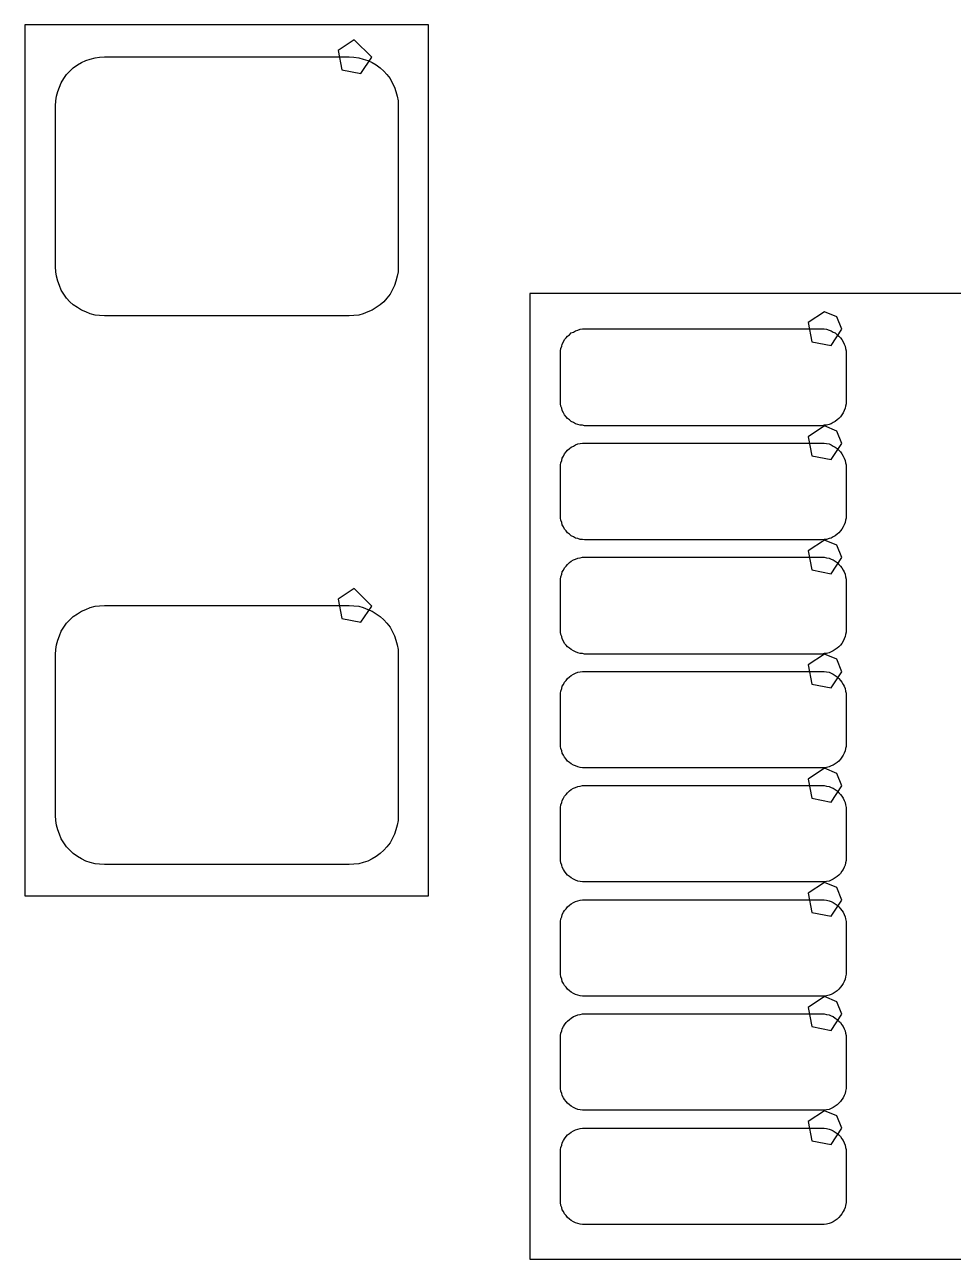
# Model space of a CAD drawing. Extents: x 114 to 258, y 8 to 198.
# Drawn here: x 197.42 to 202.71, y 150.16 to 157.19 of the extents above; entities that cross this region are included whole.
import ezdxf

# ---------------------------------------------------------------- set-up
doc = ezdxf.new("R2010")
doc.units = 0

msp = doc.modelspace()

# ---------------------------------------------------------------- linework, layer by layer
at = {"layer": 'Layer 1', "color": 7}
for points in [[(199.72274, 157.19024), (197.42404, 157.19024)], [(197.42404, 157.19024), (197.42404, 152.22962)], [(199.72274, 152.22962), (199.72274, 157.19024)], [(199.300338, 157.10482), (199.20795, 157.043088), (199.229627, 156.934109), (199.338606, 156.912432), (199.400338, 157.00482), (199.300338, 157.10482), (199.300338, 157.10482)], [(197.79742, 156.99466), (197.82536, 157.00228)], [(197.82536, 157.00228), (197.85076, 157.00482)], [(197.85076, 157.00482), (197.8787, 157.00736)], [(197.8787, 157.00736), (199.27062, 157.00736)], [(199.27062, 157.00736), (199.29856, 157.00482)], [(199.29856, 157.00482), (199.3265, 157.00228)], [(199.3265, 157.00228), (199.3519, 156.99466)], [(197.6628, 156.90576), (197.68058, 156.92608)], [(197.68058, 156.92608), (197.7009, 156.94386)], [(197.7009, 156.94386), (197.72376, 156.96164)], [(197.72376, 156.96164), (197.74662, 156.97434)], [(197.74662, 156.97434), (197.77202, 156.98704)], [(197.77202, 156.98704), (197.79742, 156.99466)], [(199.3519, 156.99466), (199.3773, 156.98704)], [(199.3773, 156.98704), (199.4027, 156.97434)], [(199.4027, 156.97434), (199.42556, 156.96164)], [(199.42556, 156.96164), (199.44842, 156.94386)], [(199.44842, 156.94386), (199.46874, 156.92608)], [(199.46874, 156.92608), (199.48652, 156.90576)], [(197.62216, 156.83464), (197.63232, 156.86004)], [(197.63232, 156.86004), (197.64756, 156.8829)], [(197.64756, 156.8829), (197.6628, 156.90576)], [(199.48652, 156.90576), (199.5043, 156.8829)], [(199.5043, 156.8829), (199.517, 156.86004)], [(199.517, 156.86004), (199.5297, 156.83464)], [(197.60438, 156.78384), (197.612, 156.80924)], [(197.612, 156.80924), (197.62216, 156.83464)], [(199.5297, 156.83464), (199.53732, 156.80924)], [(199.53732, 156.80924), (199.54494, 156.78384)], [(197.5993, 156.72796), (197.60184, 156.7559)], [(197.5993, 155.81102), (197.5993, 156.72796)], [(197.60184, 156.7559), (197.60438, 156.78384)], [(199.54494, 156.78384), (199.55002, 156.7559)], [(199.55002, 156.7559), (199.55002, 156.72796)], [(199.55002, 156.72796), (199.55002, 155.81102)], [(197.60184, 155.78308), (197.5993, 155.81102)], [(199.55002, 155.81102), (199.55002, 155.78308)], [(197.60438, 155.75768), (197.60184, 155.78308)], [(197.612, 155.72974), (197.60438, 155.75768)], [(199.54494, 155.75768), (199.53732, 155.72974)], [(199.55002, 155.78308), (199.54494, 155.75768)], [(197.62216, 155.70434), (197.612, 155.72974)], [(197.63232, 155.67894), (197.62216, 155.70434)], [(197.64756, 155.65608), (197.63232, 155.67894)], [(199.517, 155.67894), (199.5043, 155.65608)], [(199.5297, 155.70434), (199.517, 155.67894)], [(199.53732, 155.72974), (199.5297, 155.70434)], [(197.6628, 155.63322), (197.64756, 155.65608)], [(197.68058, 155.6129), (197.6628, 155.63322)], [(197.7009, 155.59512), (197.68058, 155.6129)], [(197.72376, 155.57988), (197.7009, 155.59512)], [(199.44842, 155.59512), (199.42556, 155.57988)], [(199.46874, 155.6129), (199.44842, 155.59512)], [(199.48652, 155.63322), (199.46874, 155.6129)], [(199.5043, 155.65608), (199.48652, 155.63322)], [(207.99806, 155.65862), (200.29932, 155.65862)], [(200.29932, 155.65862), (200.29932, 150.15952)], [(197.74662, 155.56464), (197.72376, 155.57988)], [(197.77202, 155.55448), (197.74662, 155.56464)], [(197.79742, 155.54432), (197.77202, 155.55448)], [(197.82536, 155.5367), (197.79742, 155.54432)], [(197.85076, 155.53416), (197.82536, 155.5367)], [(197.8787, 155.53162), (197.85076, 155.53416)], [(199.27062, 155.53162), (197.8787, 155.53162)], [(199.29856, 155.53416), (199.27062, 155.53162)], [(199.3265, 155.5367), (199.29856, 155.53416)], [(199.3519, 155.54432), (199.3265, 155.5367)], [(199.3773, 155.55448), (199.3519, 155.54432)], [(199.4027, 155.56464), (199.3773, 155.55448)], [(199.42556, 155.57988), (199.4027, 155.56464)], [(201.977244, 155.555674), (201.884856, 155.493942), (201.906533, 155.384963), (202.015512, 155.363286), (202.077244, 155.455674), (202.047955, 155.526385), (201.977244, 155.555674), (201.977244, 155.555674)], [(200.56094, 155.4478), (200.57364, 155.45034)], [(200.57364, 155.45034), (200.58634, 155.45542)], [(200.58634, 155.45542), (200.59904, 155.45796)], [(200.59904, 155.45796), (200.61174, 155.45796)], [(200.61174, 155.45796), (201.96302, 155.45796)], [(201.96302, 155.45796), (201.97572, 155.45796)], [(201.97572, 155.45796), (201.98842, 155.45542)], [(201.98842, 155.45542), (202.00366, 155.45034)], [(202.00366, 155.45034), (202.01636, 155.4478)], [(200.48474, 155.3716), (200.49236, 155.3843)], [(200.49236, 155.3843), (200.49744, 155.397)], [(200.49744, 155.397), (200.5076, 155.40716)], [(200.5076, 155.40716), (200.51522, 155.41732)], [(200.51522, 155.41732), (200.52538, 155.42494)], [(200.52538, 155.42494), (200.53554, 155.4351)], [(200.53554, 155.4351), (200.54824, 155.44018)], [(200.54824, 155.44018), (200.56094, 155.4478)], [(202.01636, 155.4478), (202.02652, 155.44018)], [(202.02652, 155.44018), (202.03922, 155.4351)], [(202.03922, 155.4351), (202.04938, 155.42494)], [(202.04938, 155.42494), (202.05954, 155.41732)], [(202.05954, 155.41732), (202.0697, 155.40716)], [(202.0697, 155.40716), (202.07732, 155.397)], [(202.07732, 155.397), (202.08494, 155.3843)], [(202.08494, 155.3843), (202.09002, 155.3716)], [(200.47458, 155.3335), (200.47712, 155.3462)], [(200.47458, 155.3208), (200.47458, 155.3335)], [(200.47458, 155.04394), (200.47458, 155.3208)], [(200.47712, 155.3462), (200.4822, 155.3589)], [(200.4822, 155.3589), (200.48474, 155.3716)], [(202.09002, 155.3716), (202.0951, 155.3589)], [(202.0951, 155.3589), (202.09764, 155.3462)], [(202.09764, 155.3462), (202.10018, 155.3335)], [(202.10018, 155.3335), (202.10018, 155.3208)], [(202.10018, 155.3208), (202.10018, 155.04394)], [(200.47458, 155.03124), (200.47458, 155.04394)], [(200.47712, 155.01854), (200.47458, 155.03124)], [(202.10018, 155.03124), (202.09764, 155.01854)], [(202.10018, 155.04394), (202.10018, 155.03124)], [(200.4822, 155.00584), (200.47712, 155.01854)], [(200.48474, 154.99314), (200.4822, 155.00584)], [(200.49236, 154.98044), (200.48474, 154.99314)], [(200.49744, 154.96774), (200.49236, 154.98044)], [(200.5076, 154.95758), (200.49744, 154.96774)], [(200.51522, 154.94742), (200.5076, 154.95758)], [(202.0697, 154.95758), (202.05954, 154.94742)], [(202.07732, 154.96774), (202.0697, 154.95758)], [(202.08494, 154.98044), (202.07732, 154.96774)], [(202.09002, 154.99314), (202.08494, 154.98044)], [(202.0951, 155.00584), (202.09002, 154.99314)], [(202.09764, 155.01854), (202.0951, 155.00584)], [(200.52538, 154.9398), (200.51522, 154.94742)], [(200.53554, 154.92964), (200.52538, 154.9398)], [(200.54824, 154.92456), (200.53554, 154.92964)], [(200.56094, 154.91694), (200.54824, 154.92456)], [(200.57364, 154.9144), (200.56094, 154.91694)], [(200.58634, 154.90932), (200.57364, 154.9144)], [(200.59904, 154.90932), (200.58634, 154.90932)], [(200.61174, 154.90678), (200.59904, 154.90932)], [(201.96302, 154.90678), (200.61174, 154.90678)], [(201.977244, 154.905688), (201.884856, 154.843956), (201.906533, 154.734977), (202.015512, 154.7133), (202.077244, 154.805688), (202.047955, 154.876399), (201.977244, 154.905688), (201.977244, 154.905688)], [(201.97572, 154.90932), (201.96302, 154.90678)], [(201.98842, 154.90932), (201.97572, 154.90932)], [(202.00366, 154.9144), (201.98842, 154.90932)], [(202.01636, 154.91694), (202.00366, 154.9144)], [(202.02652, 154.92456), (202.01636, 154.91694)], [(202.03922, 154.92964), (202.02652, 154.92456)], [(202.04938, 154.9398), (202.03922, 154.92964)], [(202.05954, 154.94742), (202.04938, 154.9398)], [(200.49236, 154.73406), (200.49744, 154.74676)], [(200.49744, 154.74676), (200.5076, 154.75692)], [(200.5076, 154.75692), (200.51522, 154.76708)], [(200.51522, 154.76708), (200.52538, 154.77724)], [(200.52538, 154.77724), (200.53554, 154.78486)], [(200.53554, 154.78486), (200.54824, 154.78994)], [(200.54824, 154.78994), (200.56094, 154.79756)], [(200.56094, 154.79756), (200.57364, 154.80264)], [(200.57364, 154.80264), (200.58634, 154.80518)], [(200.58634, 154.80518), (200.59904, 154.80772)], [(200.59904, 154.80772), (200.61174, 154.80772)], [(200.61174, 154.80772), (201.96302, 154.80772)], [(201.96302, 154.80772), (201.97572, 154.80772)], [(201.97572, 154.80772), (201.98842, 154.80518)], [(201.98842, 154.80518), (202.00366, 154.80264)], [(202.00366, 154.80264), (202.01636, 154.79756)], [(202.01636, 154.79756), (202.02652, 154.78994)], [(202.02652, 154.78994), (202.03922, 154.78486)], [(202.03922, 154.78486), (202.04938, 154.77724)], [(202.04938, 154.77724), (202.05954, 154.76708)], [(202.05954, 154.76708), (202.0697, 154.75692)], [(202.0697, 154.75692), (202.07732, 154.74676)], [(202.07732, 154.74676), (202.08494, 154.73406)], [(200.47458, 154.68326), (200.47712, 154.69596)], [(200.47458, 154.67056), (200.47458, 154.68326)], [(200.47712, 154.69596), (200.4822, 154.70866)], [(200.4822, 154.70866), (200.48474, 154.72136)], [(200.48474, 154.72136), (200.49236, 154.73406)], [(202.08494, 154.73406), (202.09002, 154.72136)], [(202.09002, 154.72136), (202.0951, 154.70866)], [(202.0951, 154.70866), (202.09764, 154.69596)], [(202.09764, 154.69596), (202.10018, 154.68326)], [(202.10018, 154.68326), (202.10018, 154.67056)], [(200.47458, 154.3937), (200.47458, 154.67056)], [(202.10018, 154.67056), (202.10018, 154.3937)], [(200.47458, 154.381), (200.47458, 154.3937)], [(200.47712, 154.3683), (200.47458, 154.381)], [(200.4822, 154.3556), (200.47712, 154.3683)], [(200.48474, 154.3429), (200.4822, 154.3556)], [(200.49236, 154.3302), (200.48474, 154.3429)], [(200.49744, 154.3175), (200.49236, 154.3302)], [(202.08494, 154.3302), (202.07732, 154.3175)], [(202.09002, 154.3429), (202.08494, 154.3302)], [(202.0951, 154.3556), (202.09002, 154.3429)], [(202.09764, 154.3683), (202.0951, 154.3556)], [(202.10018, 154.381), (202.09764, 154.3683)], [(202.10018, 154.3937), (202.10018, 154.381)], [(200.5076, 154.30734), (200.49744, 154.3175)], [(200.51522, 154.29718), (200.5076, 154.30734)], [(200.52538, 154.28956), (200.51522, 154.29718)], [(200.53554, 154.2794), (200.52538, 154.28956)], [(200.54824, 154.27432), (200.53554, 154.2794)], [(200.56094, 154.2667), (200.54824, 154.27432)], [(200.57364, 154.26416), (200.56094, 154.2667)], [(200.58634, 154.25908), (200.57364, 154.26416)], [(200.59904, 154.25908), (200.58634, 154.25908)], [(200.61174, 154.25654), (200.59904, 154.25908)], [(201.96302, 154.25654), (200.61174, 154.25654)], [(201.977244, 154.255702), (201.884856, 154.19397), (201.906533, 154.084991), (202.015512, 154.063314), (202.077244, 154.155702), (202.047955, 154.226413), (201.977244, 154.255702), (201.977244, 154.255702)], [(201.97572, 154.25908), (201.96302, 154.25654)], [(201.98842, 154.25908), (201.97572, 154.25908)], [(202.00366, 154.26416), (201.98842, 154.25908)], [(202.01636, 154.2667), (202.00366, 154.26416)], [(202.02652, 154.27432), (202.01636, 154.2667)], [(202.03922, 154.2794), (202.02652, 154.27432)], [(202.04938, 154.28956), (202.03922, 154.2794)], [(202.05954, 154.29718), (202.04938, 154.28956)], [(202.0697, 154.30734), (202.05954, 154.29718)], [(202.07732, 154.3175), (202.0697, 154.30734)], [(200.5076, 154.10668), (200.51522, 154.11684)], [(200.51522, 154.11684), (200.52538, 154.127)], [(200.52538, 154.127), (200.53554, 154.13462)], [(200.53554, 154.13462), (200.54824, 154.14224)], [(200.54824, 154.14224), (200.56094, 154.14732)], [(200.56094, 154.14732), (200.57364, 154.1524)], [(200.57364, 154.1524), (200.58634, 154.15494)], [(200.58634, 154.15494), (200.59904, 154.15748)], [(200.59904, 154.15748), (200.61174, 154.15748)], [(200.61174, 154.15748), (201.96302, 154.15748)], [(201.96302, 154.15748), (201.97572, 154.15748)], [(201.97572, 154.15748), (201.98842, 154.15494)], [(201.98842, 154.15494), (202.00366, 154.1524)], [(202.00366, 154.1524), (202.01636, 154.14732)], [(202.01636, 154.14732), (202.02652, 154.14224)], [(202.02652, 154.14224), (202.03922, 154.13462)], [(202.03922, 154.13462), (202.04938, 154.127)], [(202.04938, 154.127), (202.05954, 154.11684)], [(202.05954, 154.11684), (202.0697, 154.10668)], [(200.47458, 154.03302), (200.47712, 154.04572)], [(200.47712, 154.04572), (200.4822, 154.06096)], [(200.4822, 154.06096), (200.48474, 154.07366)], [(200.48474, 154.07366), (200.49236, 154.08382)], [(200.49236, 154.08382), (200.49744, 154.09652)], [(200.49744, 154.09652), (200.5076, 154.10668)], [(202.0697, 154.10668), (202.07732, 154.09652)], [(202.07732, 154.09652), (202.08494, 154.08382)], [(202.08494, 154.08382), (202.09002, 154.07366)], [(202.09002, 154.07366), (202.0951, 154.06096)], [(202.0951, 154.06096), (202.09764, 154.04572)], [(202.09764, 154.04572), (202.10018, 154.03302)], [(199.300338, 153.979858), (199.20795, 153.918126), (199.229627, 153.809147), (199.338606, 153.78747), (199.400338, 153.879858), (199.300338, 153.979858), (199.300338, 153.979858)], [(200.47458, 154.02032), (200.47458, 154.03302)], [(200.47458, 153.746), (200.47458, 154.02032)], [(202.10018, 154.03302), (202.10018, 154.02032)], [(202.10018, 154.02032), (202.10018, 153.746)], [(197.7009, 153.81966), (197.72376, 153.8349)], [(197.72376, 153.8349), (197.74662, 153.85014)], [(197.74662, 153.85014), (197.77202, 153.8603)], [(197.77202, 153.8603), (197.79742, 153.87046)], [(197.79742, 153.87046), (197.82536, 153.87808)], [(197.82536, 153.87808), (197.85076, 153.88062)], [(197.85076, 153.88062), (197.8787, 153.88316)], [(197.8787, 153.88316), (199.27062, 153.88316)], [(199.27062, 153.88316), (199.29856, 153.88062)], [(199.29856, 153.88062), (199.3265, 153.87808)], [(199.3265, 153.87808), (199.3519, 153.87046)], [(199.3519, 153.87046), (199.3773, 153.8603)], [(199.3773, 153.8603), (199.4027, 153.85014)], [(199.4027, 153.85014), (199.42556, 153.8349)], [(199.42556, 153.8349), (199.44842, 153.81966)], [(197.64756, 153.7587), (197.6628, 153.78156)], [(197.6628, 153.78156), (197.68058, 153.80188)], [(197.68058, 153.80188), (197.7009, 153.81966)], [(199.44842, 153.81966), (199.46874, 153.80188)], [(199.46874, 153.80188), (199.48652, 153.78156)], [(199.48652, 153.78156), (199.5043, 153.7587)], [(197.612, 153.68504), (197.62216, 153.71044)], [(197.62216, 153.71044), (197.63232, 153.73584)], [(197.63232, 153.73584), (197.64756, 153.7587)], [(199.5043, 153.7587), (199.517, 153.73584)], [(199.517, 153.73584), (199.5297, 153.71044)], [(199.5297, 153.71044), (199.53732, 153.68504)], [(200.47458, 153.73076), (200.47458, 153.746)], [(200.47712, 153.71806), (200.47458, 153.73076)], [(200.4822, 153.70536), (200.47712, 153.71806)], [(200.48474, 153.69266), (200.4822, 153.70536)], [(200.49236, 153.67996), (200.48474, 153.69266)], [(202.09002, 153.69266), (202.08494, 153.67996)], [(202.0951, 153.70536), (202.09002, 153.69266)], [(202.09764, 153.71806), (202.0951, 153.70536)], [(202.10018, 153.73076), (202.09764, 153.71806)], [(202.10018, 153.746), (202.10018, 153.73076)], [(197.5993, 153.60376), (197.60184, 153.6317)], [(197.60184, 153.6317), (197.60438, 153.65964)], [(197.60438, 153.65964), (197.612, 153.68504)], [(199.53732, 153.68504), (199.54494, 153.65964)], [(199.54494, 153.65964), (199.55002, 153.6317)], [(199.55002, 153.6317), (199.55002, 153.60376)], [(200.49744, 153.66726), (200.49236, 153.67996)], [(200.5076, 153.6571), (200.49744, 153.66726)], [(200.51522, 153.64694), (200.5076, 153.6571)], [(200.52538, 153.63932), (200.51522, 153.64694)], [(200.53554, 153.6317), (200.52538, 153.63932)], [(200.54824, 153.62408), (200.53554, 153.6317)], [(200.56094, 153.619), (200.54824, 153.62408)], [(202.02652, 153.62408), (202.01636, 153.619)], [(202.03922, 153.6317), (202.02652, 153.62408)], [(202.04938, 153.63932), (202.03922, 153.6317)], [(202.05954, 153.64694), (202.04938, 153.63932)], [(202.0697, 153.6571), (202.05954, 153.64694)], [(202.07732, 153.66726), (202.0697, 153.6571)], [(202.08494, 153.67996), (202.07732, 153.66726)], [(197.5993, 152.68682), (197.5993, 153.60376)], [(199.55002, 153.60376), (199.55002, 152.68682)], [(200.57364, 153.61392), (200.56094, 153.619)], [(200.58634, 153.60884), (200.57364, 153.61392)], [(200.59904, 153.60884), (200.58634, 153.60884)], [(200.61174, 153.6063), (200.59904, 153.60884)], [(201.96302, 153.6063), (200.61174, 153.6063)], [(201.977244, 153.605716), (201.884856, 153.543984), (201.906533, 153.435005), (202.015512, 153.413328), (202.077244, 153.505716), (202.047955, 153.576427), (201.977244, 153.605716), (201.977244, 153.605716)], [(201.97572, 153.60884), (201.96302, 153.6063)], [(201.98842, 153.60884), (201.97572, 153.60884)], [(202.00366, 153.61392), (201.98842, 153.60884)], [(202.01636, 153.619), (202.00366, 153.61392)], [(200.52538, 153.47676), (200.53554, 153.48438)], [(200.53554, 153.48438), (200.54824, 153.492)], [(200.54824, 153.492), (200.56094, 153.49708)], [(200.56094, 153.49708), (200.57364, 153.50216)], [(200.57364, 153.50216), (200.58634, 153.5047)], [(200.58634, 153.5047), (200.59904, 153.50724)], [(200.59904, 153.50724), (200.61174, 153.50724)], [(200.61174, 153.50724), (201.96302, 153.50724)], [(201.96302, 153.50724), (201.97572, 153.50724)], [(201.97572, 153.50724), (201.98842, 153.5047)], [(201.98842, 153.5047), (202.00366, 153.50216)], [(202.00366, 153.50216), (202.01636, 153.49708)], [(202.01636, 153.49708), (202.02652, 153.492)], [(202.02652, 153.492), (202.03922, 153.48438)], [(202.03922, 153.48438), (202.04938, 153.47676)], [(200.47712, 153.39548), (200.4822, 153.41072)], [(200.4822, 153.41072), (200.48474, 153.42342)], [(200.48474, 153.42342), (200.49236, 153.43358)], [(200.49236, 153.43358), (200.49744, 153.44628)], [(200.49744, 153.44628), (200.5076, 153.45644)], [(200.5076, 153.45644), (200.51522, 153.4666)], [(200.51522, 153.4666), (200.52538, 153.47676)], [(202.04938, 153.47676), (202.05954, 153.4666)], [(202.05954, 153.4666), (202.0697, 153.45644)], [(202.0697, 153.45644), (202.07732, 153.44628)], [(202.07732, 153.44628), (202.08494, 153.43358)], [(202.08494, 153.43358), (202.09002, 153.42342)], [(202.09002, 153.42342), (202.0951, 153.41072)], [(202.0951, 153.41072), (202.09764, 153.39548)], [(200.47458, 153.38278), (200.47712, 153.39548)], [(200.47458, 153.37008), (200.47458, 153.38278)], [(200.47458, 153.09576), (200.47458, 153.37008)], [(202.09764, 153.39548), (202.10018, 153.38278)], [(202.10018, 153.38278), (202.10018, 153.37008)], [(202.10018, 153.37008), (202.10018, 153.09576)], [(200.47458, 153.08052), (200.47458, 153.09576)], [(200.47712, 153.06782), (200.47458, 153.08052)], [(200.4822, 153.05512), (200.47712, 153.06782)], [(202.09764, 153.06782), (202.0951, 153.05512)], [(202.10018, 153.08052), (202.09764, 153.06782)], [(202.10018, 153.09576), (202.10018, 153.08052)], [(200.48474, 153.04242), (200.4822, 153.05512)], [(200.49236, 153.02972), (200.48474, 153.04242)], [(200.49744, 153.01956), (200.49236, 153.02972)], [(200.5076, 153.00686), (200.49744, 153.01956)], [(200.51522, 152.9967), (200.5076, 153.00686)], [(200.52538, 152.98908), (200.51522, 152.9967)], [(200.53554, 152.98146), (200.52538, 152.98908)], [(202.04938, 152.98908), (202.03922, 152.98146)], [(202.05954, 152.9967), (202.04938, 152.98908)], [(202.0697, 153.00686), (202.05954, 152.9967)], [(202.07732, 153.01956), (202.0697, 153.00686)], [(202.08494, 153.02972), (202.07732, 153.01956)], [(202.09002, 153.04242), (202.08494, 153.02972)], [(202.0951, 153.05512), (202.09002, 153.04242)], [(200.54824, 152.97384), (200.53554, 152.98146)], [(200.56094, 152.96876), (200.54824, 152.97384)], [(200.57364, 152.96368), (200.56094, 152.96876)], [(200.58634, 152.96114), (200.57364, 152.96368)], [(200.59904, 152.9586), (200.58634, 152.96114)], [(200.61174, 152.9586), (200.59904, 152.9586)], [(201.96302, 152.9586), (200.61174, 152.9586)], [(201.977244, 152.955476), (201.884856, 152.893744), (201.906533, 152.784765), (202.015512, 152.763088), (202.077244, 152.855476), (202.047955, 152.926187), (201.977244, 152.955476), (201.977244, 152.955476)], [(201.97572, 152.9586), (201.96302, 152.9586)], [(201.98842, 152.96114), (201.97572, 152.9586)], [(202.00366, 152.96368), (201.98842, 152.96114)], [(202.01636, 152.96876), (202.00366, 152.96368)], [(202.02652, 152.97384), (202.01636, 152.96876)], [(202.03922, 152.98146), (202.02652, 152.97384)], [(200.56094, 152.84684), (200.57364, 152.85192)], [(200.57364, 152.85192), (200.58634, 152.85446)], [(200.58634, 152.85446), (200.59904, 152.857)], [(200.59904, 152.857), (200.61174, 152.857)], [(200.61174, 152.857), (201.96302, 152.857)], [(201.96302, 152.857), (201.97572, 152.857)], [(201.97572, 152.857), (201.98842, 152.85446)], [(201.98842, 152.85446), (202.00366, 152.85192)], [(202.00366, 152.85192), (202.01636, 152.84684)], [(200.48474, 152.77318), (200.49236, 152.78588)], [(200.49236, 152.78588), (200.49744, 152.79604)], [(200.49744, 152.79604), (200.5076, 152.8062)], [(200.5076, 152.8062), (200.51522, 152.81636)], [(200.51522, 152.81636), (200.52538, 152.82652)], [(200.52538, 152.82652), (200.53554, 152.83414)], [(200.53554, 152.83414), (200.54824, 152.84176)], [(200.54824, 152.84176), (200.56094, 152.84684)], [(202.01636, 152.84684), (202.02652, 152.84176)], [(202.02652, 152.84176), (202.03922, 152.83414)], [(202.03922, 152.83414), (202.04938, 152.82652)], [(202.04938, 152.82652), (202.05954, 152.81636)], [(202.05954, 152.81636), (202.0697, 152.8062)], [(202.0697, 152.8062), (202.07732, 152.79604)], [(202.07732, 152.79604), (202.08494, 152.78588)], [(202.08494, 152.78588), (202.09002, 152.77318)], [(200.47458, 152.73254), (200.47712, 152.74778)], [(200.47458, 152.71984), (200.47458, 152.73254)], [(200.47458, 152.44552), (200.47458, 152.71984)], [(200.47712, 152.74778), (200.4822, 152.76048)], [(200.4822, 152.76048), (200.48474, 152.77318)], [(202.09002, 152.77318), (202.0951, 152.76048)], [(202.0951, 152.76048), (202.09764, 152.74778)], [(202.09764, 152.74778), (202.10018, 152.73254)], [(202.10018, 152.73254), (202.10018, 152.71984)], [(202.10018, 152.71984), (202.10018, 152.44552)], [(197.60184, 152.65888), (197.5993, 152.68682)], [(197.60438, 152.63094), (197.60184, 152.65888)], [(199.55002, 152.65888), (199.54494, 152.63094)], [(199.55002, 152.68682), (199.55002, 152.65888)], [(197.612, 152.60554), (197.60438, 152.63094)], [(197.62216, 152.58014), (197.612, 152.60554)], [(197.63232, 152.55474), (197.62216, 152.58014)], [(199.5297, 152.58014), (199.517, 152.55474)], [(199.53732, 152.60554), (199.5297, 152.58014)], [(199.54494, 152.63094), (199.53732, 152.60554)], [(197.64756, 152.53188), (197.63232, 152.55474)], [(197.6628, 152.50902), (197.64756, 152.53188)], [(197.68058, 152.4887), (197.6628, 152.50902)], [(199.48652, 152.50902), (199.46874, 152.4887)], [(199.5043, 152.53188), (199.48652, 152.50902)], [(199.517, 152.55474), (199.5043, 152.53188)], [(197.7009, 152.47092), (197.68058, 152.4887)], [(197.72376, 152.45314), (197.7009, 152.47092)], [(197.74662, 152.44044), (197.72376, 152.45314)], [(197.77202, 152.42774), (197.74662, 152.44044)], [(197.79742, 152.42012), (197.77202, 152.42774)], [(199.3773, 152.42774), (199.3519, 152.42012)], [(199.4027, 152.44044), (199.3773, 152.42774)], [(199.42556, 152.45314), (199.4027, 152.44044)], [(199.44842, 152.47092), (199.42556, 152.45314)], [(199.46874, 152.4887), (199.44842, 152.47092)], [(200.47458, 152.43028), (200.47458, 152.44552)], [(200.47712, 152.41758), (200.47458, 152.43028)], [(202.10018, 152.43028), (202.09764, 152.41758)], [(202.10018, 152.44552), (202.10018, 152.43028)], [(197.82536, 152.4125), (197.79742, 152.42012)], [(197.85076, 152.40996), (197.82536, 152.4125)], [(197.8787, 152.40742), (197.85076, 152.40996)], [(199.27062, 152.40742), (197.8787, 152.40742)], [(199.29856, 152.40996), (199.27062, 152.40742)], [(199.3265, 152.4125), (199.29856, 152.40996)], [(199.3519, 152.42012), (199.3265, 152.4125)], [(200.4822, 152.40488), (200.47712, 152.41758)], [(200.48474, 152.39218), (200.4822, 152.40488)], [(200.49236, 152.37948), (200.48474, 152.39218)], [(200.49744, 152.36932), (200.49236, 152.37948)], [(200.5076, 152.35662), (200.49744, 152.36932)], [(200.51522, 152.34646), (200.5076, 152.35662)], [(202.0697, 152.35662), (202.05954, 152.34646)], [(202.07732, 152.36932), (202.0697, 152.35662)], [(202.08494, 152.37948), (202.07732, 152.36932)], [(202.09002, 152.39218), (202.08494, 152.37948)], [(202.0951, 152.40488), (202.09002, 152.39218)], [(202.09764, 152.41758), (202.0951, 152.40488)], [(200.52538, 152.33884), (200.51522, 152.34646)], [(200.53554, 152.33122), (200.52538, 152.33884)], [(200.54824, 152.3236), (200.53554, 152.33122)], [(200.56094, 152.31852), (200.54824, 152.3236)], [(200.57364, 152.31344), (200.56094, 152.31852)], [(200.58634, 152.3109), (200.57364, 152.31344)], [(200.59904, 152.30836), (200.58634, 152.3109)], [(200.61174, 152.30836), (200.59904, 152.30836)], [(201.96302, 152.30836), (200.61174, 152.30836)], [(201.977244, 152.30549), (201.884856, 152.243758), (201.906533, 152.134779), (202.015512, 152.113102), (202.077244, 152.20549), (202.047955, 152.276201), (201.977244, 152.30549), (201.977244, 152.30549)], [(201.97572, 152.30836), (201.96302, 152.30836)], [(201.98842, 152.3109), (201.97572, 152.30836)], [(202.00366, 152.31344), (201.98842, 152.3109)], [(202.01636, 152.31852), (202.00366, 152.31344)], [(202.02652, 152.3236), (202.01636, 152.31852)], [(202.03922, 152.33122), (202.02652, 152.3236)], [(202.04938, 152.33884), (202.03922, 152.33122)], [(202.05954, 152.34646), (202.04938, 152.33884)], [(197.42404, 152.22962), (199.72274, 152.22962)], [(200.49236, 152.13564), (200.49744, 152.1458)], [(200.49744, 152.1458), (200.5076, 152.15596)], [(200.5076, 152.15596), (200.51522, 152.16612)], [(200.51522, 152.16612), (200.52538, 152.17628)], [(200.52538, 152.17628), (200.53554, 152.1839)], [(200.53554, 152.1839), (200.54824, 152.19152)], [(200.54824, 152.19152), (200.56094, 152.1966)], [(200.56094, 152.1966), (200.57364, 152.20168)], [(200.57364, 152.20168), (200.58634, 152.20422)], [(200.58634, 152.20422), (200.59904, 152.20676)], [(200.59904, 152.20676), (200.61174, 152.20676)], [(200.61174, 152.20676), (201.96302, 152.20676)], [(201.96302, 152.20676), (201.97572, 152.20676)], [(201.97572, 152.20676), (201.98842, 152.20422)], [(201.98842, 152.20422), (202.00366, 152.20168)], [(202.00366, 152.20168), (202.01636, 152.1966)], [(202.01636, 152.1966), (202.02652, 152.19152)], [(202.02652, 152.19152), (202.03922, 152.1839)], [(202.03922, 152.1839), (202.04938, 152.17628)], [(202.04938, 152.17628), (202.05954, 152.16612)], [(202.05954, 152.16612), (202.0697, 152.15596)], [(202.0697, 152.15596), (202.07732, 152.1458)], [(202.07732, 152.1458), (202.08494, 152.13564)], [(200.47458, 152.0823), (200.47712, 152.09754)], [(200.47458, 152.0696), (200.47458, 152.0823)], [(200.47712, 152.09754), (200.4822, 152.11024)], [(200.4822, 152.11024), (200.48474, 152.12294)], [(200.48474, 152.12294), (200.49236, 152.13564)], [(202.08494, 152.13564), (202.09002, 152.12294)], [(202.09002, 152.12294), (202.0951, 152.11024)], [(202.0951, 152.11024), (202.09764, 152.09754)], [(202.09764, 152.09754), (202.10018, 152.0823)], [(202.10018, 152.0823), (202.10018, 152.0696)], [(200.47458, 151.79528), (200.47458, 152.0696)], [(202.10018, 152.0696), (202.10018, 151.79528)], [(200.47458, 151.78258), (200.47458, 151.79528)], [(202.10018, 151.79528), (202.10018, 151.78258)], [(200.47712, 151.76734), (200.47458, 151.78258)], [(200.4822, 151.75464), (200.47712, 151.76734)], [(200.48474, 151.74194), (200.4822, 151.75464)], [(200.49236, 151.72924), (200.48474, 151.74194)], [(200.49744, 151.71908), (200.49236, 151.72924)], [(202.08494, 151.72924), (202.07732, 151.71908)], [(202.09002, 151.74194), (202.08494, 151.72924)], [(202.0951, 151.75464), (202.09002, 151.74194)], [(202.09764, 151.76734), (202.0951, 151.75464)], [(202.10018, 151.78258), (202.09764, 151.76734)], [(200.5076, 151.70892), (200.49744, 151.71908)], [(200.51522, 151.69876), (200.5076, 151.70892)], [(200.52538, 151.6886), (200.51522, 151.69876)], [(200.53554, 151.68098), (200.52538, 151.6886)], [(200.54824, 151.67336), (200.53554, 151.68098)], [(200.56094, 151.66828), (200.54824, 151.67336)], [(200.57364, 151.6632), (200.56094, 151.66828)], [(200.58634, 151.66066), (200.57364, 151.6632)], [(200.59904, 151.65812), (200.58634, 151.66066)], [(200.61174, 151.65812), (200.59904, 151.65812)], [(201.96302, 151.65812), (200.61174, 151.65812)], [(201.977244, 151.655504), (201.884856, 151.593772), (201.906533, 151.484793), (202.015512, 151.463116), (202.077244, 151.555504), (202.047955, 151.626215), (201.977244, 151.655504), (201.977244, 151.655504)], [(201.97572, 151.65812), (201.96302, 151.65812)], [(201.98842, 151.66066), (201.97572, 151.65812)], [(202.00366, 151.6632), (201.98842, 151.66066)], [(202.01636, 151.66828), (202.00366, 151.6632)], [(202.02652, 151.67336), (202.01636, 151.66828)], [(202.03922, 151.68098), (202.02652, 151.67336)], [(202.04938, 151.6886), (202.03922, 151.68098)], [(202.05954, 151.69876), (202.04938, 151.6886)], [(202.0697, 151.70892), (202.05954, 151.69876)], [(202.07732, 151.71908), (202.0697, 151.70892)], [(200.5076, 151.50826), (200.51522, 151.51588)], [(200.51522, 151.51588), (200.52538, 151.52604)], [(200.52538, 151.52604), (200.53554, 151.53366)], [(200.53554, 151.53366), (200.54824, 151.54128)], [(200.54824, 151.54128), (200.56094, 151.54636)], [(200.56094, 151.54636), (200.57364, 151.55144)], [(200.57364, 151.55144), (200.58634, 151.55398)], [(200.58634, 151.55398), (200.59904, 151.55652)], [(200.59904, 151.55652), (200.61174, 151.55652)], [(200.61174, 151.55652), (201.96302, 151.55652)], [(201.96302, 151.55652), (201.97572, 151.55652)], [(201.97572, 151.55652), (201.98842, 151.55398)], [(201.98842, 151.55398), (202.00366, 151.55144)], [(202.00366, 151.55144), (202.01636, 151.54636)], [(202.01636, 151.54636), (202.02652, 151.54128)], [(202.02652, 151.54128), (202.03922, 151.53366)], [(202.03922, 151.53366), (202.04938, 151.52604)], [(202.04938, 151.52604), (202.05954, 151.51588)], [(202.05954, 151.51588), (202.0697, 151.50826)], [(200.47458, 151.4346), (200.47712, 151.4473)], [(200.47712, 151.4473), (200.4822, 151.46)], [(200.4822, 151.46), (200.48474, 151.4727)], [(200.48474, 151.4727), (200.49236, 151.4854)], [(200.49236, 151.4854), (200.49744, 151.49556)], [(200.49744, 151.49556), (200.5076, 151.50826)], [(202.0697, 151.50826), (202.07732, 151.49556)], [(202.07732, 151.49556), (202.08494, 151.4854)], [(202.08494, 151.4854), (202.09002, 151.4727)], [(202.09002, 151.4727), (202.0951, 151.46)], [(202.0951, 151.46), (202.09764, 151.4473)], [(202.09764, 151.4473), (202.10018, 151.4346)], [(200.47458, 151.41936), (200.47458, 151.4346)], [(200.47458, 151.14504), (200.47458, 151.41936)], [(202.10018, 151.4346), (202.10018, 151.41936)], [(202.10018, 151.41936), (202.10018, 151.14504)], [(200.47458, 151.13234), (200.47458, 151.14504)], [(200.47712, 151.1171), (200.47458, 151.13234)], [(200.4822, 151.1044), (200.47712, 151.1171)], [(200.48474, 151.0917), (200.4822, 151.1044)], [(200.49236, 151.079), (200.48474, 151.0917)], [(202.09002, 151.0917), (202.08494, 151.079)], [(202.0951, 151.1044), (202.09002, 151.0917)], [(202.09764, 151.1171), (202.0951, 151.1044)], [(202.10018, 151.13234), (202.09764, 151.1171)], [(202.10018, 151.14504), (202.10018, 151.13234)], [(200.49744, 151.06884), (200.49236, 151.079)], [(200.5076, 151.05868), (200.49744, 151.06884)], [(200.51522, 151.04852), (200.5076, 151.05868)], [(200.52538, 151.03836), (200.51522, 151.04852)], [(200.53554, 151.03074), (200.52538, 151.03836)], [(200.54824, 151.02312), (200.53554, 151.03074)], [(200.56094, 151.01804), (200.54824, 151.02312)], [(202.02652, 151.02312), (202.01636, 151.01804)], [(202.03922, 151.03074), (202.02652, 151.02312)], [(202.04938, 151.03836), (202.03922, 151.03074)], [(202.05954, 151.04852), (202.04938, 151.03836)], [(202.0697, 151.05868), (202.05954, 151.04852)], [(202.07732, 151.06884), (202.0697, 151.05868)], [(202.08494, 151.079), (202.07732, 151.06884)], [(200.57364, 151.01296), (200.56094, 151.01804)], [(200.58634, 151.01042), (200.57364, 151.01296)], [(200.59904, 151.00788), (200.58634, 151.01042)], [(200.61174, 151.00788), (200.59904, 151.00788)], [(201.96302, 151.00788), (200.61174, 151.00788)], [(201.977244, 151.005518), (201.884856, 150.943786), (201.906533, 150.834807), (202.015512, 150.81313), (202.077244, 150.905518), (202.047955, 150.976229), (201.977244, 151.005518), (201.977244, 151.005518)], [(201.97572, 151.00788), (201.96302, 151.00788)], [(201.98842, 151.01042), (201.97572, 151.00788)], [(202.00366, 151.01296), (201.98842, 151.01042)], [(202.01636, 151.01804), (202.00366, 151.01296)], [(200.52538, 150.8758), (200.53554, 150.88342)], [(200.53554, 150.88342), (200.54824, 150.89104)], [(200.54824, 150.89104), (200.56094, 150.89612)], [(200.56094, 150.89612), (200.57364, 150.9012)], [(200.57364, 150.9012), (200.58634, 150.90374)], [(200.58634, 150.90374), (200.59904, 150.90628)], [(200.59904, 150.90628), (200.61174, 150.90628)], [(200.61174, 150.90628), (201.96302, 150.90628)], [(201.96302, 150.90628), (201.97572, 150.90628)], [(201.97572, 150.90628), (201.98842, 150.90374)], [(201.98842, 150.90374), (202.00366, 150.9012)], [(202.00366, 150.9012), (202.01636, 150.89612)], [(202.01636, 150.89612), (202.02652, 150.89104)], [(202.02652, 150.89104), (202.03922, 150.88342)], [(202.03922, 150.88342), (202.04938, 150.8758)], [(200.47712, 150.79706), (200.4822, 150.80976)], [(200.4822, 150.80976), (200.48474, 150.82246)], [(200.48474, 150.82246), (200.49236, 150.83516)], [(200.49236, 150.83516), (200.49744, 150.84532)], [(200.49744, 150.84532), (200.5076, 150.85802)], [(200.5076, 150.85802), (200.51522, 150.86818)], [(200.51522, 150.86818), (200.52538, 150.8758)], [(202.04938, 150.8758), (202.05954, 150.86818)], [(202.05954, 150.86818), (202.0697, 150.85802)], [(202.0697, 150.85802), (202.07732, 150.84532)], [(202.07732, 150.84532), (202.08494, 150.83516)], [(202.08494, 150.83516), (202.09002, 150.82246)], [(202.09002, 150.82246), (202.0951, 150.80976)], [(202.0951, 150.80976), (202.09764, 150.79706)], [(200.47458, 150.78436), (200.47712, 150.79706)], [(200.47458, 150.76912), (200.47458, 150.78436)], [(200.47458, 150.4948), (200.47458, 150.76912)], [(202.09764, 150.79706), (202.10018, 150.78436)], [(202.10018, 150.78436), (202.10018, 150.76912)], [(202.10018, 150.76912), (202.10018, 150.4948)], [(200.47458, 150.4821), (200.47458, 150.4948)], [(200.47712, 150.46686), (200.47458, 150.4821)], [(200.4822, 150.45416), (200.47712, 150.46686)], [(202.09764, 150.46686), (202.0951, 150.45416)], [(202.10018, 150.4821), (202.09764, 150.46686)], [(202.10018, 150.4948), (202.10018, 150.4821)], [(200.48474, 150.44146), (200.4822, 150.45416)], [(200.49236, 150.4313), (200.48474, 150.44146)], [(200.49744, 150.4186), (200.49236, 150.4313)], [(200.5076, 150.40844), (200.49744, 150.4186)], [(200.51522, 150.39828), (200.5076, 150.40844)], [(200.52538, 150.38812), (200.51522, 150.39828)], [(200.53554, 150.3805), (200.52538, 150.38812)], [(202.04938, 150.38812), (202.03922, 150.3805)], [(202.05954, 150.39828), (202.04938, 150.38812)], [(202.0697, 150.40844), (202.05954, 150.39828)], [(202.07732, 150.4186), (202.0697, 150.40844)], [(202.08494, 150.4313), (202.07732, 150.4186)], [(202.09002, 150.44146), (202.08494, 150.4313)], [(202.0951, 150.45416), (202.09002, 150.44146)], [(200.54824, 150.37288), (200.53554, 150.3805)], [(200.56094, 150.3678), (200.54824, 150.37288)], [(200.57364, 150.36272), (200.56094, 150.3678)], [(200.58634, 150.36018), (200.57364, 150.36272)], [(200.59904, 150.35764), (200.58634, 150.36018)], [(200.61174, 150.35764), (200.59904, 150.35764)], [(201.96302, 150.35764), (200.61174, 150.35764)], [(201.97572, 150.35764), (201.96302, 150.35764)], [(201.98842, 150.36018), (201.97572, 150.35764)], [(202.00366, 150.36272), (201.98842, 150.36018)], [(202.01636, 150.3678), (202.00366, 150.36272)], [(202.02652, 150.37288), (202.01636, 150.3678)], [(202.03922, 150.3805), (202.02652, 150.37288)], [(200.29932, 150.15952), (207.99806, 150.15952)]]:
    msp.add_lwpolyline(points, dxfattribs=at)

doc.saveas('drawing.dxf')
